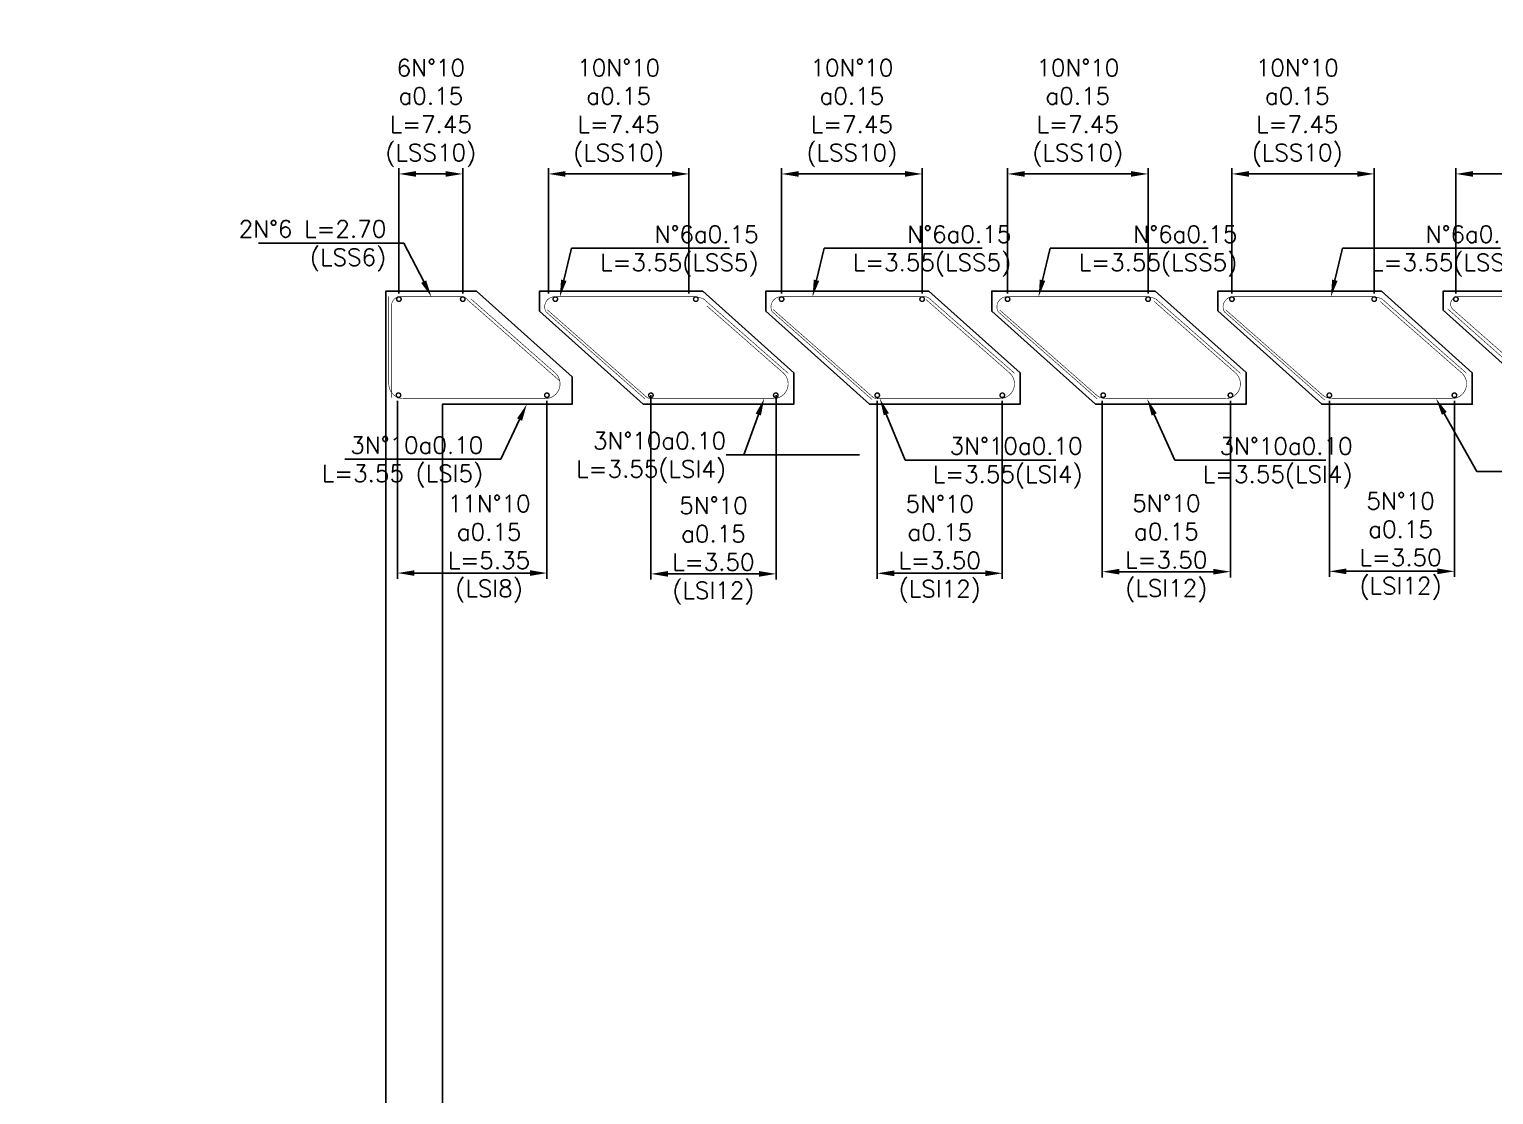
# Model space of a CAD drawing. Header units: metres. Extents: x 1080594 to 1081411, y 976871 to 977162.
# Drawn here: x 1081025.56 to 1081038.51, y 977096.98 to 977106.4 of the extents above; entities that cross this region are included whole.
import ezdxf
from ezdxf import colors
from ezdxf.entities.mleader import LeaderData, LeaderLine
from ezdxf.math import Vec2, Vec3

# ---------------------------------------------------------------- set-up
doc = ezdxf.new("R2010")
doc.units = ezdxf.units.M
doc.header["$LTSCALE"] = 25.4
doc.layers.add('CONTRAPESO', color=3, linetype='Continuous')
doc.layers.add('REF', color=6, linetype='Continuous')
doc.layers.add('COTA', color=1, linetype='Continuous', lineweight=30)
doc.layers.add('COTACIM', color=20, linetype='Continuous', lineweight=5)
doc.styles.add('romans', font='romans.shx')
doc.dimstyles.new('Copy 75', dxfattribs={"dimtxt": 0.15, "dimasz": 0.15, "dimexe": 0.05, "dimexo": 0.05, "dimgap": 0.05, "dimtad": 1, "dimzin": 0, "dimdsep": 46, "dimtxsty": 'romans', "dimcen": 0.002, "dimclrd": 1, "dimclre": 1, "dimclrt": 3, "dimadec": 4, "dimazin": 0, "dimtfac": 1, "dimtofl": 0, "dimtmove": 1, "dimatfit": 3, "dimfxl": 1, "dimtolj": 1, "dimtzin": 0, "dimarcsym": 1})

# ---------------------------------------------------------------- blocks, each defined once
blk = doc.blocks.new('*D1139')
at = {"layer": 'COTA', "color": 1, "lineweight": -2, "transparency": 16777216}
for p, q in [((1081038.177023168, 977104.0675122284), (1081038.177023168, 977105.1744543874)), ((1081045.594183783, 977104.0675122284), (1081045.594183783, 977105.1744543874)), ((1081038.327023168, 977105.1244543873), (1081045.444183783, 977105.1244543873))]:
    blk.add_line(p, q, dxfattribs=at)
at = {"layer": 'COTA', "color": 1, "transparency": 16777216}
for points in [[(1081038.327023168, 977105.1494543874), (1081038.327023168, 977105.0994543873), (1081038.177023168, 977105.1244543873)], [(1081045.444183783, 977105.1494543874), (1081045.444183783, 977105.0994543873), (1081045.594183783, 977105.1244543873)]]:
    blk.add_solid(points, dxfattribs=at)
at = {"layer": 'Defpoints', "color": 0, "transparency": 16777216}
for p in [(1081045.594183783, 977105.1244543873), (1081038.177023168, 977104.0175122283), (1081045.594183783, 977104.0175122283)]:
    blk.add_point(p, dxfattribs=at)
at = {"layer": 'COTA', "color": 3, "transparency": 16777216, "insert": (1081041.915490127, 977105.4280258159), "char_height": 0.15, "attachment_point": 5, "style": 'romans'}
blk.add_mtext('\\A1;43 N°10a0.15 L=7.45 (LSS10)\\P5 N°10a0.15 L=6.30 (LSS8)', dxfattribs=at)
blk = doc.blocks.new('*D1140')
at = {"layer": 'COTA', "color": 1, "lineweight": -2, "transparency": 16777216}
for p, q in [((1081036.196623814, 977104.0675122284), (1081036.196623814, 977105.1744543874)), ((1081037.454461778, 977104.0675122284), (1081037.454461778, 977105.1744543874)), ((1081036.346623814, 977105.1244543873), (1081037.304461778, 977105.1244543873))]:
    blk.add_line(p, q, dxfattribs=at)
at = {"layer": 'COTA', "color": 1, "transparency": 16777216}
for points in [[(1081036.346623814, 977105.1494543874), (1081036.346623814, 977105.0994543873), (1081036.196623814, 977105.1244543873)], [(1081037.304461778, 977105.1494543874), (1081037.304461778, 977105.0994543873), (1081037.454461778, 977105.1244543873)]]:
    blk.add_solid(points, dxfattribs=at)
at = {"layer": 'Defpoints', "color": 0, "transparency": 16777216}
for p in [(1081037.454461778, 977105.1244543873), (1081036.196623814, 977104.0175122283), (1081037.454461778, 977104.0175122283)]:
    blk.add_point(p, dxfattribs=at)
at = {"layer": 'COTA', "color": 3, "transparency": 16777216, "insert": (1081036.774048393, 977105.6637401016), "char_height": 0.15, "attachment_point": 5, "style": 'romans'}
blk.add_mtext('\\A1;10N°10\\Pa0.15\\PL=7.45\\P(LSS10)', dxfattribs=at)
blk = doc.blocks.new('*D1141')
at = {"layer": 'COTA', "color": 1, "lineweight": -2, "transparency": 16777216}
for p, q in [((1081028.830974342, 977104.0675122284), (1081028.830974342, 977105.1744543874)), ((1081029.395071299, 977104.0675122284), (1081029.395071299, 977105.1744543874)), ((1081028.980974342, 977105.1244543873), (1081029.245071299, 977105.1244543873))]:
    blk.add_line(p, q, dxfattribs=at)
at = {"layer": 'COTA', "color": 1, "transparency": 16777216}
for points in [[(1081028.980974342, 977105.1494543874), (1081028.980974342, 977105.0994543873), (1081028.830974342, 977105.1244543873)], [(1081029.245071299, 977105.1494543874), (1081029.245071299, 977105.0994543873), (1081029.395071299, 977105.1244543873)]]:
    blk.add_solid(points, dxfattribs=at)
at = {"layer": 'Defpoints', "color": 0, "transparency": 16777216}
for p in [(1081029.395071299, 977105.1244543873), (1081028.830974342, 977104.0175122283), (1081029.395071299, 977104.0175122283)]:
    blk.add_point(p, dxfattribs=at)
at = {"layer": 'COTA', "color": 3, "transparency": 16777216, "insert": (1081029.11302282, 977105.6637401016), "char_height": 0.15, "attachment_point": 5, "style": 'romans'}
blk.add_mtext('\\A1;6N°10\\Pa0.15\\PL=7.45\\P(LSS10)', dxfattribs=at)
blk = doc.blocks.new('*D1142')
at = {"layer": 'COTA', "color": 1, "lineweight": -2, "transparency": 16777216}
for p, q in [((1081037.057743085, 977103.1175917151), (1081037.057743085, 977101.5612352384)), ((1081038.163740966, 977103.1175917151), (1081038.163740966, 977101.5612352384)), ((1081037.207743085, 977101.6112352385), (1081038.013740966, 977101.6112352385))]:
    blk.add_line(p, q, dxfattribs=at)
at = {"layer": 'COTA', "color": 1, "transparency": 16777216}
for points in [[(1081037.207743085, 977101.6362352385), (1081037.207743085, 977101.5862352385), (1081037.057743085, 977101.6112352385)], [(1081038.013740966, 977101.6362352385), (1081038.013740966, 977101.5862352385), (1081038.163740966, 977101.6112352385)]]:
    blk.add_solid(points, dxfattribs=at)
at = {"layer": 'Defpoints', "color": 0, "transparency": 16777216}
for p in [(1081037.057743085, 977103.1675917151), (1081038.163740966, 977103.1675917151), (1081038.163740966, 977101.6112352385)]:
    blk.add_point(p, dxfattribs=at)
at = {"layer": 'COTA', "color": 3, "transparency": 16777216, "insert": (1081037.687720968, 977101.83331529), "char_height": 0.15, "attachment_point": 5, "style": 'romans'}
blk.add_mtext('\\A1;5N°10\\Pa0.15\\PL=3.50\\P(LSI12)', dxfattribs=at)
blk = doc.blocks.new('*D1143')
at = {"layer": 'COTA', "color": 1, "lineweight": -2, "transparency": 16777216}
for p, q in [((1081028.818494053, 977103.1175917151), (1081028.818494053, 977101.5458332462)), ((1081030.139155836, 977103.1175917151), (1081030.139155836, 977101.5458332462)), ((1081028.968494053, 977101.5958332462), (1081029.989155836, 977101.5958332462))]:
    blk.add_line(p, q, dxfattribs=at)
at = {"layer": 'COTA', "color": 1, "transparency": 16777216}
for points in [[(1081028.968494053, 977101.6208332463), (1081028.968494053, 977101.5708332462), (1081028.818494053, 977101.5958332462)], [(1081029.989155836, 977101.6208332463), (1081029.989155836, 977101.5708332462), (1081030.139155836, 977101.5958332462)]]:
    blk.add_solid(points, dxfattribs=at)
at = {"layer": 'Defpoints', "color": 0, "transparency": 16777216}
for p in [(1081028.818494053, 977103.1675917151), (1081030.139155836, 977103.1675917151), (1081030.139155836, 977101.5958332462)]:
    blk.add_point(p, dxfattribs=at)
at = {"layer": 'COTA', "color": 3, "transparency": 16777216, "insert": (1081029.628330488, 977101.8095616242), "char_height": 0.15, "attachment_point": 5, "style": 'romans'}
blk.add_mtext('\\A1;11N°10\\Pa0.15\\PL=5.35\\P(LSI8)', dxfattribs=at)
blk = doc.blocks.new('*D1144')
at = {"layer": 'COTA', "color": 1, "lineweight": -2, "transparency": 16777216}
for p, q in [((1081034.212623019, 977104.0675122284), (1081034.212623019, 977105.1744543874)), ((1081035.45466883, 977104.0675122284), (1081035.45466883, 977105.1744543874)), ((1081034.362623019, 977105.1244543873), (1081035.30466883, 977105.1244543873))]:
    blk.add_line(p, q, dxfattribs=at)
at = {"layer": 'COTA', "color": 1, "transparency": 16777216}
for points in [[(1081034.362623019, 977105.1494543874), (1081034.362623019, 977105.0994543873), (1081034.212623019, 977105.1244543873)], [(1081035.30466883, 977105.1494543874), (1081035.30466883, 977105.0994543873), (1081035.45466883, 977105.1244543873)]]:
    blk.add_solid(points, dxfattribs=at)
at = {"layer": 'Defpoints', "color": 0, "transparency": 16777216}
for p in [(1081035.45466883, 977105.1244543873), (1081034.212623019, 977104.0175122283), (1081035.45466883, 977104.0175122283)]:
    blk.add_point(p, dxfattribs=at)
at = {"layer": 'COTA', "color": 3, "transparency": 16777216, "insert": (1081034.833645924, 977105.6637401016), "char_height": 0.15, "attachment_point": 5, "style": 'romans'}
blk.add_mtext('\\A1;10N°10\\Pa0.15\\PL=7.45\\P(LSS10)', dxfattribs=at)
blk = doc.blocks.new('*D1145')
at = {"layer": 'COTA', "color": 1, "lineweight": -2, "transparency": 16777216}
for p, q in [((1081032.214881547, 977104.0675122284), (1081032.214881547, 977105.1744543874)), ((1081033.456927358, 977104.0675122284), (1081033.456927358, 977105.1744543874)), ((1081032.364881546, 977105.1244543873), (1081033.306927358, 977105.1244543873))]:
    blk.add_line(p, q, dxfattribs=at)
at = {"layer": 'COTA', "color": 1, "transparency": 16777216}
for points in [[(1081032.364881546, 977105.1494543874), (1081032.364881546, 977105.0994543873), (1081032.214881547, 977105.1244543873)], [(1081033.306927358, 977105.1494543874), (1081033.306927358, 977105.0994543873), (1081033.456927358, 977105.1244543873)]]:
    blk.add_solid(points, dxfattribs=at)
at = {"layer": 'Defpoints', "color": 0, "transparency": 16777216}
for p in [(1081033.456927358, 977105.1244543873), (1081032.214881547, 977104.0175122283), (1081033.456927358, 977104.0175122283)]:
    blk.add_point(p, dxfattribs=at)
at = {"layer": 'COTA', "color": 3, "transparency": 16777216, "insert": (1081032.835904452, 977105.6637401016), "char_height": 0.15, "attachment_point": 5, "style": 'romans'}
blk.add_mtext('\\A1;10N°10\\Pa0.15\\PL=7.45\\P(LSS10)', dxfattribs=at)
blk = doc.blocks.new('*D1146')
at = {"layer": 'COTA', "color": 1, "lineweight": -2, "transparency": 16777216}
for p, q in [((1081030.153025487, 977104.0675122284), (1081030.153025487, 977105.1744543874)), ((1081031.395071299, 977104.0675122284), (1081031.395071299, 977105.1744543874)), ((1081030.303025487, 977105.1244543873), (1081031.245071299, 977105.1244543873))]:
    blk.add_line(p, q, dxfattribs=at)
at = {"layer": 'COTA', "color": 1, "transparency": 16777216}
for points in [[(1081030.303025487, 977105.1494543874), (1081030.303025487, 977105.0994543873), (1081030.153025487, 977105.1244543873)], [(1081031.245071299, 977105.1494543874), (1081031.245071299, 977105.0994543873), (1081031.395071299, 977105.1244543873)]]:
    blk.add_solid(points, dxfattribs=at)
at = {"layer": 'Defpoints', "color": 0, "transparency": 16777216}
for p in [(1081031.395071299, 977105.1244543873), (1081030.153025487, 977104.0175122283), (1081031.395071299, 977104.0175122283)]:
    blk.add_point(p, dxfattribs=at)
at = {"layer": 'COTA', "color": 3, "transparency": 16777216, "insert": (1081030.774048393, 977105.6637401016), "char_height": 0.15, "attachment_point": 5, "style": 'romans'}
blk.add_mtext('\\A1;10N°10\\Pa0.15\\PL=7.45\\P(LSS10)', dxfattribs=at)
blk = doc.blocks.new('*D1147')
at = {"layer": 'COTA', "color": 1, "lineweight": -2, "transparency": 16777216}
for p, q in [((1081035.050346346, 977103.1175917151), (1081035.050346346, 977101.5579102618)), ((1081036.1830277, 977103.1175917151), (1081036.1830277, 977101.5579102618)), ((1081035.200346346, 977101.6079102618), (1081036.0330277, 977101.6079102618))]:
    blk.add_line(p, q, dxfattribs=at)
at = {"layer": 'COTA', "color": 1, "transparency": 16777216}
for points in [[(1081035.200346346, 977101.6329102619), (1081035.200346346, 977101.5829102618), (1081035.050346346, 977101.6079102618)], [(1081036.0330277, 977101.6329102619), (1081036.0330277, 977101.5829102618), (1081036.1830277, 977101.6079102618)]]:
    blk.add_solid(points, dxfattribs=at)
at = {"layer": 'Defpoints', "color": 0, "transparency": 16777216}
for p in [(1081035.050346346, 977103.1675917151), (1081036.1830277, 977103.1675917151), (1081036.1830277, 977101.6079102618)]:
    blk.add_point(p, dxfattribs=at)
at = {"layer": 'COTA', "color": 3, "transparency": 16777216, "insert": (1081035.616687023, 977101.8127504634), "char_height": 0.15, "attachment_point": 5, "style": 'romans'}
blk.add_mtext('\\A1;5N°10\\Pa0.15\\PL=3.50\\P(LSI12)', dxfattribs=at)
blk = doc.blocks.new('*D1148')
at = {"layer": 'COTA', "color": 1, "lineweight": -2, "transparency": 16777216}
for p, q in [((1081033.060208664, 977103.1175917151), (1081033.060208664, 977101.5437405496)), ((1081034.166206545, 977103.1175917151), (1081034.166206545, 977101.5437405496)), ((1081033.210208664, 977101.5937405496), (1081034.016206546, 977101.5937405496))]:
    blk.add_line(p, q, dxfattribs=at)
at = {"layer": 'COTA', "color": 1, "transparency": 16777216}
for points in [[(1081033.210208664, 977101.6187405497), (1081033.210208664, 977101.5687405496), (1081033.060208664, 977101.5937405496)], [(1081034.016206546, 977101.6187405497), (1081034.016206546, 977101.5687405496), (1081034.166206545, 977101.5937405496)]]:
    blk.add_solid(points, dxfattribs=at)
at = {"layer": 'Defpoints', "color": 0, "transparency": 16777216}
for p in [(1081033.060208664, 977103.1675917151), (1081034.166206545, 977103.1675917151), (1081034.166206545, 977101.5937405496)]:
    blk.add_point(p, dxfattribs=at)
at = {"layer": 'COTA', "color": 3, "transparency": 16777216, "insert": (1081033.613207605, 977101.8072707568), "char_height": 0.15, "attachment_point": 5, "style": 'romans'}
blk.add_mtext('\\A1;5N°10\\Pa0.15\\PL=3.50\\P(LSI12)', dxfattribs=at)
blk = doc.blocks.new('*D1149')
at = {"layer": 'COTA', "color": 1, "lineweight": -2, "transparency": 16777216}
for p, q in [((1081031.059023473, 977103.1675917151), (1081031.059023473, 977101.5384838271)), ((1081032.165021354, 977103.1675917151), (1081032.165021354, 977101.5384838271)), ((1081031.209023473, 977101.5884838272), (1081032.015021354, 977101.5884838272))]:
    blk.add_line(p, q, dxfattribs=at)
at = {"layer": 'COTA', "color": 1, "transparency": 16777216}
for points in [[(1081031.209023473, 977101.6134838272), (1081031.209023473, 977101.5634838272), (1081031.059023473, 977101.5884838272)], [(1081032.015021354, 977101.6134838272), (1081032.015021354, 977101.5634838272), (1081032.165021354, 977101.5884838272)]]:
    blk.add_solid(points, dxfattribs=at)
at = {"layer": 'Defpoints', "color": 0, "transparency": 16777216}
for p in [(1081031.059023473, 977103.2175917152), (1081032.165021354, 977103.2175917152), (1081032.165021354, 977101.5884838272)]:
    blk.add_point(p, dxfattribs=at)
at = {"layer": 'COTA', "color": 3, "transparency": 16777216, "insert": (1081031.612022413, 977101.7929343934), "char_height": 0.15, "attachment_point": 5, "style": 'romans'}
blk.add_mtext('\\A1;5N°10\\Pa0.15\\PL=3.50\\P(LSI12)', dxfattribs=at)

msp = doc.modelspace()

# ---------------------------------------------------------------- linework, layer by layer
at = {"layer": 'CONTRAPESO'}
msp.add_lwpolyline([(1081029.517776002, 977104.0884469848), (1081030.361580982, 977103.3309598716), (1081030.361580982, 977103.0884469849), (1081029.215855522, 977103.0884469848), (1081029.216143668, 977101.5473450915), (1081029.216143668, 977094.4844469848), (1081045.214557624, 977094.4844469848), (1081045.214557624, 977103.0884469848), (1081038.990999469, 977103.0884469848), (1081038.064252467, 977103.9203914837), (1081038.064252467, 977104.0884469848), (1081045.71591435, 977104.0884469848), (1081045.715855522, 977091.4844469848), (1081028.716042195, 977091.4844469848), (1081028.715855522, 977104.0884469848)], close=True, dxfattribs=at)
for points in [[(1081031.517786998, 977104.0884372419), (1081030.074027844, 977104.0884457447), (1081030.074027844, 977103.9116160882), (1081030.990999469, 977103.0884469848), (1081032.322471078, 977103.0884469848), (1081032.322471078, 977103.3660689895), (1081031.51777591, 977104.0884469846)], [(1081033.517786962, 977104.088437242), (1081032.075213036, 977104.0884457447), (1081032.075213036, 977103.9105521371), (1081032.990999469, 977103.0884469848), (1081034.323656269, 977103.0884469848), (1081034.323656269, 977103.3650050383), (1081033.517775874, 977104.0884469848)], [(1081035.517786772, 977104.0884373165), (1081034.072954508, 977104.0884457447), (1081034.072954508, 977103.9125796265), (1081034.990999469, 977103.0884469848), (1081036.321397741, 977103.0884469848), (1081036.321397741, 977103.3676328656), (1081035.517775685, 977104.0884470593)], [(1081037.517786926, 977104.0884372421), (1081036.072747456, 977104.0884457447), (1081036.072747457, 977103.9127654976), (1081036.990999469, 977103.0884469848), (1081038.32119069, 977103.0884469848), (1081038.32119069, 977103.3672183988), (1081037.517775839, 977104.0884469849)]]:
    msp.add_lwpolyline(points, dxfattribs=at)
at = {"layer": 'REF', "ltscale": 0.1, "const_width": 0.005}
for points in [[(1081029.467576073, 977104.0195383196), (1081030.211216755, 977103.3661027306, -0.6917506092634409), (1081030.125406825, 977103.1384469423), (1081028.87080823, 977103.138446779, -0.4142136004934854), (1081028.740808214, 977103.268446779), (1081028.740808214, 977104.0437339422)], [(1081028.765863173, 977103.1476905686), (1081028.76585745, 977103.9624413785, -0.4142158034905684), (1081028.841856868, 977104.0384425415), (1081029.393986247, 977104.0384467655, -0.2321849423665196), (1081029.43712509, 977104.0115401516), (1081030.255406808, 977103.292517633)], [(1081031.006162938, 977103.1360059788), (1081031.006162938, 977103.1360059788), (1081030.131140774, 977103.9053539182, -0.5412434881516293), (1081030.200028297, 977104.0384449945), (1081031.454668665, 977104.0384375247, -0.06854258127061605), (1081031.524208653, 977104.019528601), (1081032.272471078, 977103.3620318966)], [(1081033.015140501, 977103.1293615077), (1081033.015140501, 977103.1293615077), (1081032.132325965, 977103.9053539182, -0.5412434881516293), (1081032.201213488, 977104.0384449945), (1081033.478620939, 977104.0384373892, -0.1822057757816108), (1081033.522845667, 977104.0217676801), (1081034.273656269, 977103.3620318966)], [(1081033.490207802, 977104.0150109574), (1081034.229466216, 977103.3661062223, -0.6917505117795406), (1081034.14365632, 977103.138450434), (1081033.06106945, 977103.1384500072, -0.1822074156321773), (1081033.016844297, 977103.1551197163), (1081032.137894696, 977103.9268408914)], [(1081035.004722838, 977103.1362525901), (1081035.004722838, 977103.1362525901), (1081034.130067438, 977103.9053539182, -0.5412434881516293), (1081034.198954961, 977104.0384449945), (1081035.453595329, 977104.0384375247, -0.06854258127061605), (1081035.523135317, 977104.019528601), (1081036.271397741, 977103.3620318966)], [(1081035.508377871, 977103.9977516731), (1081036.227207688, 977103.3661062223, -0.6917505117961058), (1081036.141397793, 977103.138450434), (1081035.08255743, 977103.1384500166, -0.1822074155987352), (1081034.996747432, 977103.1707942283), (1081034.14330817, 977103.9211477785)], [(1081037.017960397, 977103.1245019613), (1081037.017960397, 977103.1245019613), (1081036.129860386, 977103.9053539182, -0.5412434881516293), (1081036.198747909, 977104.0384449945), (1081037.453388277, 977104.0384375247, -0.06854258127061605), (1081037.522928265, 977104.019528601), (1081038.27119069, 977103.3620318966)], [(1081037.507607762, 977103.9964785171), (1081038.227000637, 977103.3661062223, -0.6917505117795406), (1081038.141190741, 977103.138450434), (1081037.082350378, 977103.1384500166, -0.1822074156321772), (1081036.99654038, 977103.1707942284), (1081036.140983503, 977103.9230124009)], [(1081045.662925145, 977104.0342231798), (1081045.662925145, 977103.2059522179, -0.4141913135200422), (1081045.595930235, 977103.1389522181), (1081039.048692764, 977103.1384487118, -0.1831824534818594), (1081038.962512339, 977103.1711109681), (1081038.104287051, 977103.9308752945)], [(1081039.016057927, 977103.1659537166), (1081038.153044759, 977103.9247322642, -0.7436740448363048), (1081038.203222656, 977104.0386178622), (1081040.499074074, 977104.03825289), (1081040.569964511, 977104.0389835957), (1081045.57179715, 977104.0384327316, -0.4141813056947494), (1081045.638789771, 977103.9714327321), (1081045.638789771, 977103.1486622564)], [(1081031.554708076, 977103.9568683268), (1081032.228281025, 977103.3661062223, -0.6917505117795406), (1081032.142471129, 977103.138450434), (1081031.059884259, 977103.1384500072, -0.1822074156321773), (1081031.015659106, 977103.1551197163), (1081030.142412592, 977103.9234885812)]]:
    msp.add_lwpolyline(points, format="xyb", dxfattribs=at)
at = {"layer": 'REF', "ltscale": 0.1, "const_width": 0.04}
for points in [[(1081028.837324342, 977104.0175122283, -1), (1081028.824624342, 977104.0175122283, -1)], [(1081029.401421299, 977104.0175122283, -1), (1081029.388721299, 977104.0175122283, -1)], [(1081030.220057443, 977104.0175024855, -1), (1081030.207357443, 977104.0175024855, -1)], [(1081031.462103254, 977104.0175024855, -1), (1081031.449403254, 977104.0175024855, -1)], [(1081032.221231546, 977104.0175122283, -1), (1081032.208531547, 977104.0175122283, -1)], [(1081033.463277358, 977104.0175122283, -1), (1081033.450577358, 977104.0175122283, -1)], [(1081034.218973019, 977104.0175122283, -1), (1081034.206273019, 977104.0175122283, -1)], [(1081035.46101883, 977104.0175122283, -1), (1081035.44831883, 977104.0175122283, -1)], [(1081036.202973814, 977104.0175122283, -1), (1081036.190273814, 977104.0175122283, -1)], [(1081037.460811778, 977104.0175122283, -1), (1081037.448111778, 977104.0175122283, -1)], [(1081038.183373168, 977104.0175122283, -1), (1081038.170673168, 977104.0175122283, -1)], [(1081028.833283584, 977103.1675917151, -1), (1081028.820583584, 977103.1675917151, -1)], [(1081030.145629462, 977103.1675917151, -1), (1081030.132929462, 977103.1675917151, -1)], [(1081031.065373473, 977103.1675917151, -1), (1081031.052673473, 977103.1675917151, -1)], [(1081032.169547315, 977103.1675917151, -1), (1081032.156847315, 977103.1675917151, -1)], [(1081033.066558664, 977103.1675917151, -1), (1081033.053858664, 977103.1675917151, -1)], [(1081034.172556545, 977103.1675917151, -1), (1081034.159856546, 977103.1675917151, -1)], [(1081035.064300136, 977103.1675917151, -1), (1081035.051600137, 977103.1675917151, -1)], [(1081036.1893777, 977103.1675917151, -1), (1081036.1766777, 977103.1675917151, -1)], [(1081037.064093085, 977103.1675917151, -1), (1081037.051393085, 977103.1675917151, -1)], [(1081038.170090966, 977103.1675917151, -1), (1081038.157390966, 977103.1675917151, -1)]]:
    msp.add_lwpolyline(points, format="xyb", close=True, dxfattribs=at)

# ---------------------------------------------------------------- dimensions: what is measured, and where the dimension line sits
at = {"layer": 'COTA'}
for base, p1, p2, text, picture, middle in [((1081045.594183783, 977105.1244543873), (1081038.177023168, 977104.0175122283), (1081045.594183783, 977104.0175122283), '43 N°10a0.15 L=7.45 (LSS10)\\P5 N°10a0.15 L=6.30 (LSS8)', '*D1139', (1081041.915490127, 977105.1244543873)), ((1081029.395071299, 977105.1244543873), (1081028.830974342, 977104.0175122283), (1081029.395071299, 977104.0175122283), '6N°10\\Pa0.15\\PL=7.45\\P(LSS10)', '*D1141', (1081029.11302282, 977105.1244543873)), ((1081031.395071299, 977105.1244543873), (1081030.153025487, 977104.0175122283), (1081031.395071299, 977104.0175122283), '10N°10\\Pa0.15\\PL=7.45\\P(LSS10)', '*D1146', (1081030.774048393, 977105.1244543873)), ((1081033.456927358, 977105.1244543873), (1081032.214881547, 977104.0175122283), (1081033.456927358, 977104.0175122283), '10N°10\\Pa0.15\\PL=7.45\\P(LSS10)', '*D1145', (1081032.835904452, 977105.1244543873)), ((1081035.45466883, 977105.1244543873), (1081034.212623019, 977104.0175122283), (1081035.45466883, 977104.0175122283), '10N°10\\Pa0.15\\PL=7.45\\P(LSS10)', '*D1144', (1081034.833645924, 977105.1244543873)), ((1081037.454461778, 977105.1244543873), (1081036.196623814, 977104.0175122283), (1081037.454461778, 977104.0175122283), '10N°10\\Pa0.15\\PL=7.45\\P(LSS10)', '*D1140', (1081036.774048393, 977105.1244543873)), ((1081032.165021354, 977101.5884838272), (1081031.059023473, 977103.2175917152), (1081032.165021354, 977103.2175917152), '5N°10\\Pa0.15\\PL=3.50\\P(LSI12)', '*D1149', (1081031.612022413, 977101.2536486791)), ((1081030.139155836, 977101.5958332462), (1081028.818494053, 977103.1675917151), (1081030.139155836, 977103.1675917151), '11N°10\\Pa0.15\\PL=5.35\\P(LSI8)', '*D1143', (1081029.628330488, 977101.2702759099)), ((1081034.166206545, 977101.5937405496), (1081033.060208664, 977103.1675917151), (1081034.166206545, 977103.1675917151), '5N°10\\Pa0.15\\PL=3.50\\P(LSI12)', '*D1148', (1081033.613207605, 977101.2679850425)), ((1081036.1830277, 977101.6079102618), (1081035.050346346, 977103.1675917151), (1081036.1830277, 977103.1675917151), '5N°10\\Pa0.15\\PL=3.50\\P(LSI12)', '*D1147', (1081035.616687023, 977101.2734647491)), ((1081038.163740966, 977101.6112352385), (1081037.057743085, 977103.1675917151), (1081038.163740966, 977103.1675917151), '5N°10\\Pa0.15\\PL=3.50\\P(LSI12)', '*D1142', (1081037.687720968, 977101.2940295758))]:
    dim = msp.add_linear_dim(base=base, p1=p1, p2=p2, text=text, dimstyle='Copy 75', dxfattribs=at)
    dim.commit()
    dim.dimension.update_dxf_attribs({"geometry": picture, "text_midpoint": middle, "dimtype": 160})

# ---------------------------------------------------------------- leaders
at = {"layer": 'COTACIM'}
ml = msp.add_multileader_mtext('Standard', dxfattribs=at)
ml.set_content('2N°6 L=2.70\\P(LSS6)', color=3, style='romans')
ml.set_leader_properties(color=256)
ml.build(insert=Vec2(0, 0))
ml.multileader.update_dxf_attribs({"text_left_attachment_type": 6, "text_right_attachment_type": 6, "dogleg_length": 0.1560199508385566, "arrow_head_size": 0.15})
ctx = ml.context
ctx.base_point, ctx.char_height, ctx.arrow_head_size, ctx.landing_gap_size, ctx.plane_origin = Vec3(1081027.297763527, 977104.5134347908), 0.15, 0.15, 0, Vec3(1081029.33941323, 977103.7675700302)
ctx.left_attachment, ctx.right_attachment, ctx.text_align_type = 6, 6, 2
notes = []
notes.append((ctx, [(0, (1, 1, 0), (1081028.875212049, 977104.5134347908), (-1, 0), 0.1560199508385566, [(0, [(1081029.117921558, 977104.0384446535)], 0, [])])]))
ctx.mtext.insert, ctx.mtext.width, ctx.mtext.alignment, ctx.mtext.flow_direction = Vec3(1081028.719192098, 977104.7134347907), 3.156768230488524, 3, 5
ml = msp.add_multileader_mtext('Standard', dxfattribs=at)
ml.set_content('N°6a0.15\\PL=3.55(LSS5)', color=3, style='romans')
ml.set_leader_properties(color=256)
ml.build(insert=Vec2(0, 0))
ml.multileader.update_dxf_attribs({"text_left_attachment_type": 6, "text_right_attachment_type": 6, "dogleg_length": 0.1560199508385566, "arrow_head_size": 0.15})
ctx = ml.context
ctx.base_point, ctx.char_height, ctx.arrow_head_size, ctx.landing_gap_size, ctx.plane_origin = Vec3(1081030.511380885, 977104.4667345558), 0.15, 0.15, 0, Vec3(1081030.475556209, 977103.7675696883)
ctx.left_attachment, ctx.right_attachment, ctx.text_align_type = 6, 6, 2
notes.append((ctx, [(1, (1, 1, 0), (1081030.355360935, 977104.4667345558), (1, 0), 0.1560199508385566, [(0, [(1081030.254064537, 977104.0384443116)], 0, [])])]))
ctx.mtext.insert, ctx.mtext.width, ctx.mtext.alignment, ctx.mtext.flow_direction = Vec3(1081032.011380885, 977104.6667345557), 2.876920135691762, 3, 5
ml = msp.add_multileader_mtext('Standard', dxfattribs=at)
ml.set_content('N°6a0.15\\PL=3.55(LSS5)', color=3, style='romans')
ml.set_leader_properties(color=256)
ml.build(insert=Vec2(0, 0))
ml.multileader.update_dxf_attribs({"text_left_attachment_type": 6, "text_right_attachment_type": 6, "dogleg_length": 0.1560199508385566, "arrow_head_size": 0.15})
ctx = ml.context
ctx.base_point, ctx.char_height, ctx.arrow_head_size, ctx.landing_gap_size, ctx.plane_origin = Vec3(1081032.745667322, 977104.4667331609), 0.15, 0.15, 0, Vec3(1081032.709842645, 977103.7675682934)
ctx.left_attachment, ctx.right_attachment, ctx.text_align_type = 6, 6, 2
notes.append((ctx, [(1, (1, 1, 0), (1081032.589647371, 977104.4667331609), (1, 0), 0.1560199508385566, [(0, [(1081032.488350973, 977104.0384429167)], 0, [])])]))
ctx.mtext.insert, ctx.mtext.width, ctx.mtext.alignment, ctx.mtext.flow_direction = Vec3(1081034.245667322, 977104.6667331608), 2.876920135691762, 3, 5
ml = msp.add_multileader_mtext('Standard', dxfattribs=at)
ml.set_content('N°6a0.15\\PL=3.55(LSS5)', color=3, style='romans')
ml.set_leader_properties(color=256)
ml.build(insert=Vec2(0, 0))
ml.multileader.update_dxf_attribs({"text_left_attachment_type": 6, "text_right_attachment_type": 6, "dogleg_length": 0.1560199508385566, "arrow_head_size": 0.15})
ctx = ml.context
ctx.base_point, ctx.char_height, ctx.arrow_head_size, ctx.landing_gap_size, ctx.plane_origin = Vec3(1081034.7445043, 977104.4667331678), 0.15, 0.15, 0, Vec3(1081034.708679623, 977103.7675683002)
ctx.left_attachment, ctx.right_attachment, ctx.text_align_type = 6, 6, 2
notes.append((ctx, [(1, (1, 1, 0), (1081034.588484349, 977104.4667331678), (1, 0), 0.1560199508385566, [(0, [(1081034.487187952, 977104.0384429236)], 0, [])])]))
ctx.mtext.insert, ctx.mtext.width, ctx.mtext.alignment, ctx.mtext.flow_direction = Vec3(1081036.2445043, 977104.6667331677), 2.876920135691762, 3, 5
ml = msp.add_multileader_mtext('Standard', dxfattribs=at)
ml.set_content('N°6a0.15\\PL=3.55(LSS5)', color=3, style='romans')
ml.set_leader_properties(color=256)
ml.build(insert=Vec2(0, 0))
ml.multileader.update_dxf_attribs({"text_left_attachment_type": 6, "text_right_attachment_type": 6, "dogleg_length": 0.1560199508385566, "arrow_head_size": 0.15})
ctx = ml.context
ctx.base_point, ctx.char_height, ctx.arrow_head_size, ctx.landing_gap_size, ctx.plane_origin = Vec3(1081037.329286184, 977104.4667315038), 0.15, 0.15, 0, Vec3(1081037.293461508, 977103.7675666363)
ctx.left_attachment, ctx.right_attachment, ctx.text_align_type = 6, 6, 2
notes.append((ctx, [(1, (1, 1, 0), (1081037.173266234, 977104.4667315038), (1, 0), 0.1560199508385566, [(0, [(1081037.071969836, 977104.0384412596)], 0, [])])]))
ctx.mtext.insert, ctx.mtext.width, ctx.mtext.alignment, ctx.mtext.flow_direction = Vec3(1081038.829286184, 977104.6667315038), 2.876920135691762, 3, 5
ml = msp.add_multileader_mtext('Standard', dxfattribs=at)
ml.set_content('\\A1;3N°10a0.10\\PL=3.55 (LSI5)', color=3, style='romans')
ml.set_leader_properties(color=256)
ml.build(insert=Vec2(0, 0))
ml.multileader.update_dxf_attribs({"text_left_attachment_type": 6, "text_right_attachment_type": 6, "dogleg_length": 0.1560199508385566, "arrow_head_size": 0.15})
ctx = ml.context
ctx.base_point, ctx.char_height, ctx.arrow_head_size, ctx.landing_gap_size, ctx.plane_origin = Vec3(1081028.012401678, 977102.6013766781), 0.15, 0.15, 0, Vec3(1081030.536340829, 977102.8675721879)
ctx.left_attachment, ctx.right_attachment, ctx.text_align_type = 6, 6, 2
notes.append((ctx, [(0, (1, 1, 0), (1081029.732707343, 977102.6013766781), (-1, 0), 0.1560199508385566, [(0, [(1081029.961536637, 977103.0884469849)], 0, [])])]))
ctx.mtext.insert, ctx.mtext.width, ctx.mtext.alignment, ctx.mtext.flow_direction = Vec3(1081029.576687392, 977102.801376678), 2.500676463823766, 3, 5
ml = msp.add_multileader_mtext('Standard', dxfattribs=at)
ml.set_content('\\A1;3N°10a0.10\\PL=3.55(LSI4)', color=3, style='romans')
ml.set_leader_properties(color=256)
ml.build(insert=Vec2(0, 0))
ml.multileader.update_dxf_attribs({"text_left_attachment_type": 6, "text_right_attachment_type": 6, "dogleg_length": 0.1560199508385566, "arrow_head_size": 0.15})
ctx = ml.context
ctx.base_point, ctx.char_height, ctx.arrow_head_size, ctx.landing_gap_size, ctx.plane_origin = Vec3(1081030.308930764, 977102.6411976432), 0.15, 0.15, 0, Vec3(1081031.926213074, 977098.0704920396)
ctx.left_attachment, ctx.right_attachment, ctx.text_align_type = 6, 6, 2
notes.append((ctx, [(0, (1, 1, 0), (1081031.879236429, 977102.6411976432), (-1, 0), 0.1560199508385566, [(0, [(1081032.060318208, 977103.1384504016)], 0, [])])]))
ctx.mtext.insert, ctx.mtext.width, ctx.mtext.alignment, ctx.mtext.flow_direction = Vec3(1081031.723216479, 977102.8411976432), 3.718615762144327, 3, 5
ml = msp.add_multileader_mtext('Standard', dxfattribs=at)
ml.set_content('\\A1;3N°10a0.10\\PL=3.55(LSI4)', color=3, style='romans')
ml.set_leader_properties(color=256)
ml.build(insert=Vec2(0, 0))
ml.multileader.update_dxf_attribs({"text_left_attachment_type": 6, "text_right_attachment_type": 6, "dogleg_length": 0.1560199508385566, "arrow_head_size": 0.15})
ctx = ml.context
ctx.base_point, ctx.char_height, ctx.arrow_head_size, ctx.landing_gap_size, ctx.plane_origin = Vec3(1081033.461818994, 977102.5947659955), 0.15, 0.15, 0, Vec3(1081034.237025926, 977098.0438650335)
ctx.left_attachment, ctx.right_attachment, ctx.text_align_type = 6, 6, 2
notes.append((ctx, [(1, (1, 1, 0), (1081033.305799044, 977102.5947659955), (1, 0), 0.1560199508385566, [(0, [(1081033.083403767, 977103.1384500404)], 0, [])])]))
ctx.mtext.insert, ctx.mtext.alignment, ctx.mtext.flow_direction = Vec3(1081034.876104709, 977102.7947659955), 3, 5
ml = msp.add_multileader_mtext('Standard', dxfattribs=at)
ml.set_content('\\A1;3N°10a0.10\\PL=3.55(LSI4)', color=3, style='romans')
ml.set_leader_properties(color=256)
ml.build(insert=Vec2(0, 0))
ml.multileader.update_dxf_attribs({"text_left_attachment_type": 6, "text_right_attachment_type": 6, "dogleg_length": 0.1560199508385566, "arrow_head_size": 0.15})
ctx = ml.context
ctx.base_point, ctx.char_height, ctx.arrow_head_size, ctx.landing_gap_size, ctx.plane_origin = Vec3(1081035.849026532, 977102.5938146372), 0.15, 0.15, 0, Vec3(1081036.301766737, 977098.06668811)
ctx.left_attachment, ctx.right_attachment, ctx.text_align_type = 6, 6, 2
notes.append((ctx, [(1, (1, 1, 0), (1081035.693006581, 977102.5938146372), (1, 0), 0.1560199508385566, [(0, [(1081035.446953033, 977103.1346461356)], 0, [])])]))
ctx.mtext.insert, ctx.mtext.alignment, ctx.mtext.flow_direction = Vec3(1081037.263312246, 977102.7938146371), 3, 5
ml = msp.add_multileader_mtext('Standard', dxfattribs=at)
ml.set_content('\\A1;3N°10a0.10\\PL=3.55(LSI4)', color=3, style='romans')
ml.set_leader_properties(color=256)
ml.build(insert=Vec2(0, 0))
ml.multileader.update_dxf_attribs({"text_left_attachment_type": 6, "text_right_attachment_type": 6, "dogleg_length": 0.1560199508385566, "arrow_head_size": 0.15})
ctx = ml.context
ctx.base_point, ctx.char_height, ctx.arrow_head_size, ctx.landing_gap_size, ctx.plane_origin = Vec3(1081038.518729831, 977102.4936513198), 0.15, 0.15, 0, Vec3(1081038.000909817, 977098.0704920396)
ctx.left_attachment, ctx.right_attachment, ctx.text_align_type = 6, 6, 2
notes.append((ctx, [(1, (1, 1, 0), (1081038.36270988, 977102.4936513198), (1, 0), 0.1560199508385566, [(0, [(1081038.000909798, 977103.1384504021)], 0, [])])]))
ctx.mtext.insert, ctx.mtext.width, ctx.mtext.alignment, ctx.mtext.flow_direction = Vec3(1081039.933015545, 977102.6936513197), 2.363152618519962, 3, 5
for ctx, leaders in notes:
    for number, flags, end, landing, length, lines in leaders:
        leader = LeaderData()
        leader.index, (leader.has_last_leader_line, leader.has_dogleg_vector, leader.attachment_direction) = number, flags
        leader.last_leader_point, leader.dogleg_vector, leader.dogleg_length = Vec3(end), Vec3(landing), length
        for number, points, colour, breaks in lines:
            line = LeaderLine()
            line.index, line.vertices, line.color, line.breaks = number, Vec3.list(points), colors.encode_raw_color(colour), breaks
            leader.lines.append(line)
        ctx.leaders.append(leader)

doc.saveas('drawing.dxf')
